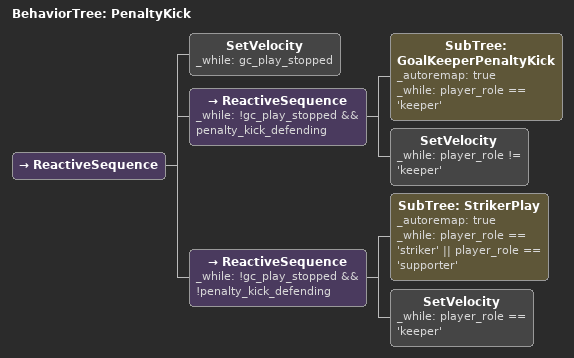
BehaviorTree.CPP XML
<root BTCPP_format="4">
    <BehaviorTree ID="PenaltyKick">
        <ReactiveSequence>
            <SetVelocity _while="gc_play_stopped" />
            <ReactiveSequence _while="!gc_play_stopped &amp;&amp; penalty_kick_defending">
                <SubTree ID="GoalKeeperPenaltyKick" _autoremap="true"
                    _while="player_role == 'keeper'" />
                <SetVelocity _while="player_role != 'keeper'" />
            </ReactiveSequence>
            <ReactiveSequence _while="!gc_play_stopped &amp;&amp; !penalty_kick_defending">
                <SubTree ID="StrikerPlay" _autoremap="true"
                    _while="player_role == 'striker' || player_role == 'supporter'" />
                <SetVelocity _while="player_role == 'keeper'" />
            </ReactiveSequence>
        </ReactiveSequence>
    </BehaviorTree>
</root>
